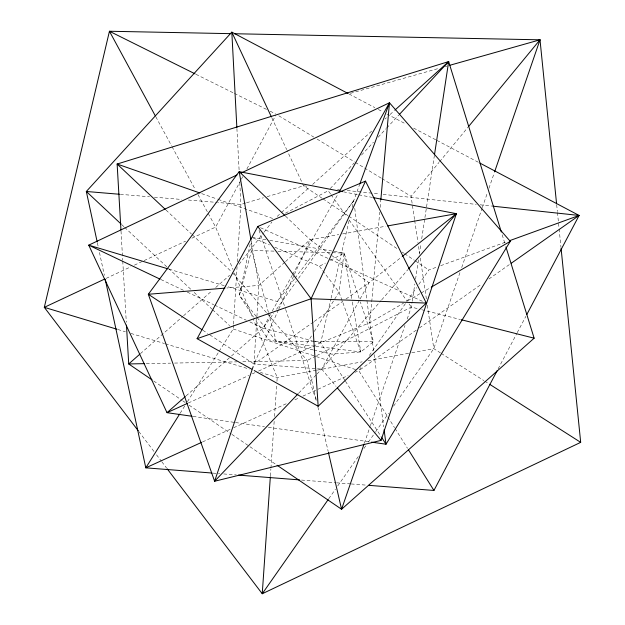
<?xml version="1.0" encoding="UTF-8"?>
<svg xmlns="http://www.w3.org/2000/svg" width="625" height="625" viewBox="0 0 625 625"><rect width="100%" height="100%" fill="white"/><g stroke="black" fill="none" stroke-linecap="round" stroke-linejoin="round"><path stroke-width="0.47" stroke-dasharray="3.12 2.34" d="M256.859 317.453L254.016 364.023L253.086 366.797M256.922 316.484L258.82 285.43L251.234 241.453M219.156 351.305L233.203 328.992L233.438 325.102M233.5 324.125L237.062 266.711M237.359 261.844L240.914 204.43L239.688 181.07M270.398 475.875L270.875 469.055M270.938 468.078L274.172 421.32M274.516 416.445L276.672 385.273M276.938 381.375L277.211 377.484L253.234 318.945M373.594 350.672L369.875 322.703L379.719 212.258M380.156 207.414L380.844 199.664M407.195 319.023L411.32 307.078L412.047 302.266M412.195 301.305L414.836 283.969M415.562 279.156L418.641 258.945M419.375 254.133L420.984 243.539M421.719 238.727L424.789 218.508M424.937 217.547L426.398 207.922M426.547 206.953L434.312 155.938M250.195 243.953L239.375 295.32L253.5 317.078M344.922 380.422L320.695 342.789L330.828 299.211M331.047 298.258L349.547 218.672M352.188 207.305L353.727 200.672L359.406 185.125M393.57 406.148L433.805 348.664L460.117 272.141M461.703 267.531L481.992 208.531M482.312 207.609L487.383 192.859M488.969 188.25L494.359 172.578M364.398 443.094L370.109 426.555M370.422 425.633L404.977 325.461M278.445 309.852L254.016 364.023L208.484 333.977M278.844 308.961L294.062 275.219M294.461 274.328L310.078 239.695L338.766 234.594M498.109 368.898L516.766 333.555M517.219 332.695L525.867 316.32M231.531 355.938L263.055 328.211L270.438 314.453M272.289 311.008L292.219 275.219M240.906 180.07L215.625 227.078L191.781 238.25M241.367 179.219L242.742 176.656M246.883 168.961L275.844 115.117M316.977 374.031L321.695 369.094L359.648 299.844M360.109 298.992L369.016 282.742L401.68 256.922M292.695 274.367L337.734 194.523M180.141 413.289L184.82 405.852M187.422 401.719L218.633 352.133M304.008 347.836L312.25 334.742M314.312 331.469L339.047 292.188L344.055 253.062L332.617 251.117M361.008 367.445L358.781 370.633L355.234 372.258M369.344 355.461L416.594 287.562M418.82 284.367L428.828 269.984L437.078 266.992M328.742 498.75L335.453 489.172M337.688 485.977L358.359 456.438M363.953 448.453L366.188 445.266M368.422 442.07L375.125 432.492M375.688 431.687L388.539 413.328M249.852 321.922L263.055 328.211L273.758 313.164M276.57 309.203L296.281 281.477M298.539 278.305L353.727 200.672L353.984 202.594M294.398 279.047L277.367 301.547L225.07 285.914M294.984 278.266L353.727 200.672M239.102 264.273L263.555 232.836M264.148 232.063L271.906 222.094M414.531 219.461L411.078 196.32L438.977 162.461M439.594 161.711L468.109 127.094M313.5 321.984L254.016 364.023L321.695 369.094L381.055 300.602M381.695 299.859L407.867 269.664M330.227 188.602L354.18 162.914M361.5 155.062L373.477 142.219M378.133 137.227L386.117 128.664M386.781 127.945L398.758 115.102M298.797 393.078L316.305 374.734M277.18 216.414L280.805 213.148M281.523 212.5L309.742 187.016M312.633 184.406L371.969 130.836M384.992 119.078L386.438 117.773M390.055 114.508L394.398 110.586M284.812 262.242L258.82 285.43L226.836 287.992M285.531 261.594L310.078 239.695L330.508 254.617M186.078 395.906L230.797 356.578M140.414 353.672L182.82 316.406M183.555 315.758L212.07 290.703M215.727 287.484L229.617 275.281M313.859 350.086L331.68 354.156L360.812 351.922L373.578 341.617L360.359 301.953M314.289 321.422L342.844 301.242M346.016 299L369.016 282.742L331.297 255.195M416.258 330.156L358.781 370.633L387.289 416.086M419.453 327.906L481.719 284.047M488.898 278.992L510.453 263.812M258.508 371.062L320.695 342.789L369.875 322.703L403.508 303.219M407.711 300.781L420.32 293.477M421.164 292.992L430.414 287.633M274.812 247.203L319.453 266.266L325.398 263.078M330.484 260.352L344.055 253.062L360.047 301.031M285.422 213.195L328.234 190.742L330.492 193.906M315.82 356.055L307.141 360.508L241.812 361.766M316.688 355.609L411.32 307.078L417.93 308.75M106.125 278.383L130.852 266.797M134.383 265.148L143.211 261.008M144.094 260.594L185.602 241.148M202.602 441.914L230.109 429.359M233.656 427.742L287.789 403.039M294.891 399.797L299.328 397.773M302.875 396.148L317.07 389.672M317.961 389.266L348.133 375.5M188.336 402.977L248.742 375.508M252.297 373.891L254.961 372.68M440.742 265.664L506.719 241.727M245.594 203.039L240.914 204.43L217.586 202.477M246.531 202.766L263.367 197.766M267.109 196.656L303.586 185.82L308.438 186.344M350.438 93.336L438.656 68.43M445.227 66.57L447.102 66.047M316.359 370.273L277.211 377.484L260.438 372.43M317.312 370.102L362.188 361.844M367.922 360.789L410.891 352.883M411.844 352.703L433.805 348.664L440.367 352.852M342.594 233.914L385.617 226.266M146.266 363.609L170.641 363.141M174.539 363.07L236.937 361.859M314.258 341.555L276.328 341.516L256.945 317.281M315.227 341.555L373.578 341.617M273.984 251.117L251.594 250.492L239.375 295.32L256.336 316.523M277.875 251.227L344.055 253.062L352.195 301.055M212.977 473.109L219.789 473.641M223.68 473.945L236.336 474.937M301.555 480.062L335.625 482.734M336.602 482.812L350.227 483.883M351.203 483.953L366.781 485.18M120.359 194.328L149.523 196.773M154.383 197.18L181.609 199.461M188.414 200.031L216.609 202.391M337.547 189.477L339.484 189.68M347.242 190.516L379.258 193.961M383.141 194.375L476.273 204.398M480.156 204.813L491.797 206.062M314.734 346.242L276.328 341.516L268.68 313.367M315.695 346.359L360.812 351.922L352.359 302.016M193.062 416.422L234.547 422.398M235.516 422.539L264.453 426.711M268.312 427.266L370.578 442M265.898 239.734L251.594 237.289L269.453 244.914M269.711 240.383L331.664 250.953M343.484 191.836L357.836 194.617M358.789 194.797L372.188 197.391M313.234 349.945L268.148 339.648L254.023 317.883M421.711 309.711L460.445 319.523M263.055 328.211L312.188 340.641M313.133 340.875L320.695 342.789M169.039 269.164L224.133 285.633M117.906 329.508L125.359 331.75M130.953 333.438L164.484 343.539M165.422 343.82L249.258 369.062M233.203 328.992L315.383 356.242M316.305 356.555L356.938 370.023M201.688 193.625L217.313 199.094M218.227 199.414L273.367 218.711M260.461 227.68L422.766 301.461M160.922 279.547L183.82 290.461M187.336 292.133L213.75 304.719M214.633 305.141L246.328 320.242M195.93 74.281L233.492 92.969M234.367 93.398L266.695 109.484M270.188 111.219L275.43 113.828M349.016 94L374.867 107.648M378.312 109.469L382.625 111.742M386.93 114.016L405.891 124.023M413.648 128.117L436.055 139.945M436.914 140.398L478.281 162.234M278.797 115.781L313.742 137.055M317.07 139.086L354.508 161.875M355.336 162.383L363.656 167.445M364.492 167.953L381.133 178.086M381.961 178.594L411.078 196.32M441.188 353.375L483.859 380.594M484.68 381.117L488.781 383.734M202.797 330.219L207.672 333.438M322.172 198.312L303.586 185.82L287.094 150.492M322.984 198.852L348.031 215.688M348.836 216.227L397.312 248.812M402.164 252.07L403.781 253.156M404.586 253.695L414.281 260.211M415.094 260.758L428.828 269.984M153.711 381.016L181.93 400.281M182.734 400.828L185.156 402.484M189.188 405.234L231.109 433.859M231.922 434.406L276.266 464.68M121.805 224.695L123.93 226.688M124.641 227.352L191.336 289.797M194.172 292.453L211.914 309.062M212.625 309.727L229.648 325.672M165.992 210.039L191.477 234.039M192.188 234.703L231.836 272.039M285.516 216.117L310.078 239.695M232.547 272.711L266.68 312.891M267.312 313.633L307.141 360.508L316.352 400.305M321.695 369.094L336.062 386.344M138.805 431.531L154.164 451.711M156.523 454.82L161.25 461.023M161.844 461.805L166.57 468.016M319.453 266.266L339.047 292.188L360.812 351.922M331.062 194.695L346.883 216.859M349.148 220.023L406.797 300.742M409.055 303.914L411.32 307.078M345.453 381.234L381.273 436.859M387.812 416.906L394.547 427.648M395.07 428.477L407.508 448.312M155.812 116.766L171.578 145.844M172.039 146.695L195.219 189.453M198 194.586L207.742 212.547M208.203 213.398L215.625 227.078L232.953 269.406M271.828 117.813L286.68 149.609M234.43 273.016L252.867 318.039M259.039 230.156L285.352 308.516M285.656 309.438L316.305 400.703M502.187 234.812L504.781 243.195M268.422 312.422L251.594 250.492L251.594 238.234M317.891 406.938L328.195 451.469M97.406 242.937L98.227 246.75M99.453 252.469L104.375 275.336M414.68 220.422L417.984 242.602M418.562 246.461L419.562 253.211M420.289 258.031L426.617 300.453M427.336 305.273L433.805 348.664M374.102 354.531L383.711 426.859M354.75 208.359L366.828 299.641M366.953 300.602L369.875 322.703M556.672 204.711L557.359 211.5M557.461 212.477L559.023 227.992M559.125 228.961L560.984 247.391M121.016 231L122.695 260.109M122.758 261.086L126.297 322.219M236.906 128.5L239.117 170.359"/><path stroke-width="0.94" d="M270.336 476.852L262.242 593.75L580.688 442.359L561.086 248.359M380.844 199.664L389.477 102.781L241.312 172.922M434.453 154.969L448.664 61.586L117.133 164.031L120.953 230.023M342.523 191.656L239.195 171.656L148.32 294.266L214.617 481.242L381.047 440.359L456.375 213.688L373.141 197.578M253.086 366.797L214.617 481.242L298.125 393.781M494.672 171.656L540.008 39.812L234.414 33.734M364.086 444.016L341.578 509.266L277.07 465.234M359.742 184.203L389.477 102.781L510.281 241.359L386.016 444.219L371.547 442.141M318.156 406.234L311.102 298.75L365.516 181.117L426.312 303.078L318.156 406.234L254.227 370.547M368.727 485.328L433.945 490.453L497.195 370.625M526.773 314.594L579.109 215.453L480 163.141M251.664 369.125L197.109 338.672L257.805 226.469L365.516 181.117M339.172 191.977L389.477 102.781M179.617 414.117L145.805 467.836L212 473.031M328.188 499.547L262.242 593.75L167.156 468.789M468.727 126.344L540.008 39.812L556.578 203.742M408.5 268.93L456.375 213.688L387.531 225.922M399.422 114.391L448.664 61.586L501.328 232.016M395.117 109.93L448.664 61.586M505.93 246.914L534.133 338.188L341.578 509.266L328.414 452.414M185.344 396.555L167.016 412.672L88.734 245.148L236.898 175.008M139.68 354.312L128.711 363.953L152.094 379.914M402.438 256.32L456.375 213.688M511.25 263.25L579.109 215.453L492.766 206.172M431.25 287.148L510.281 241.359M104.359 279.211L44.312 307.344L138.219 430.758M201.711 442.32L145.805 467.836L105.195 279.148M187.445 403.383L167.016 412.672L192.102 416.281M509.461 240.727L579.109 215.453M197.109 338.672L311.102 298.75L426.312 303.078M449.914 65.25L540.008 39.812M224.898 288.148L148.32 294.266L201.984 329.68M144.312 363.648L128.711 363.953L126.461 325.133M230.508 33.656L109.445 31.25L44.312 307.344L116.977 329.227M238.281 475.094L299.609 479.906M119.383 194.25L86.328 191.477L97.195 241.984M461.391 319.758L534.133 338.188M168.109 268.883L88.734 245.148L160.047 279.133M199.844 192.977L117.133 164.031L165.281 209.367M195.055 73.844L109.445 31.25L155.344 115.914M348.156 93.547L231.82 32.133L86.328 191.477L121.094 224.031M489.602 384.258L580.688 442.359M284.812 215.438L239.195 171.656L250.906 239.539M337.312 387.852L381.047 440.359M257.805 226.469L311.102 298.75M381.797 437.68L386.016 444.219L384.094 429.758M408.547 449.961L433.945 490.453M271.414 116.93L231.82 32.133L236.859 127.531"/></g></svg>
